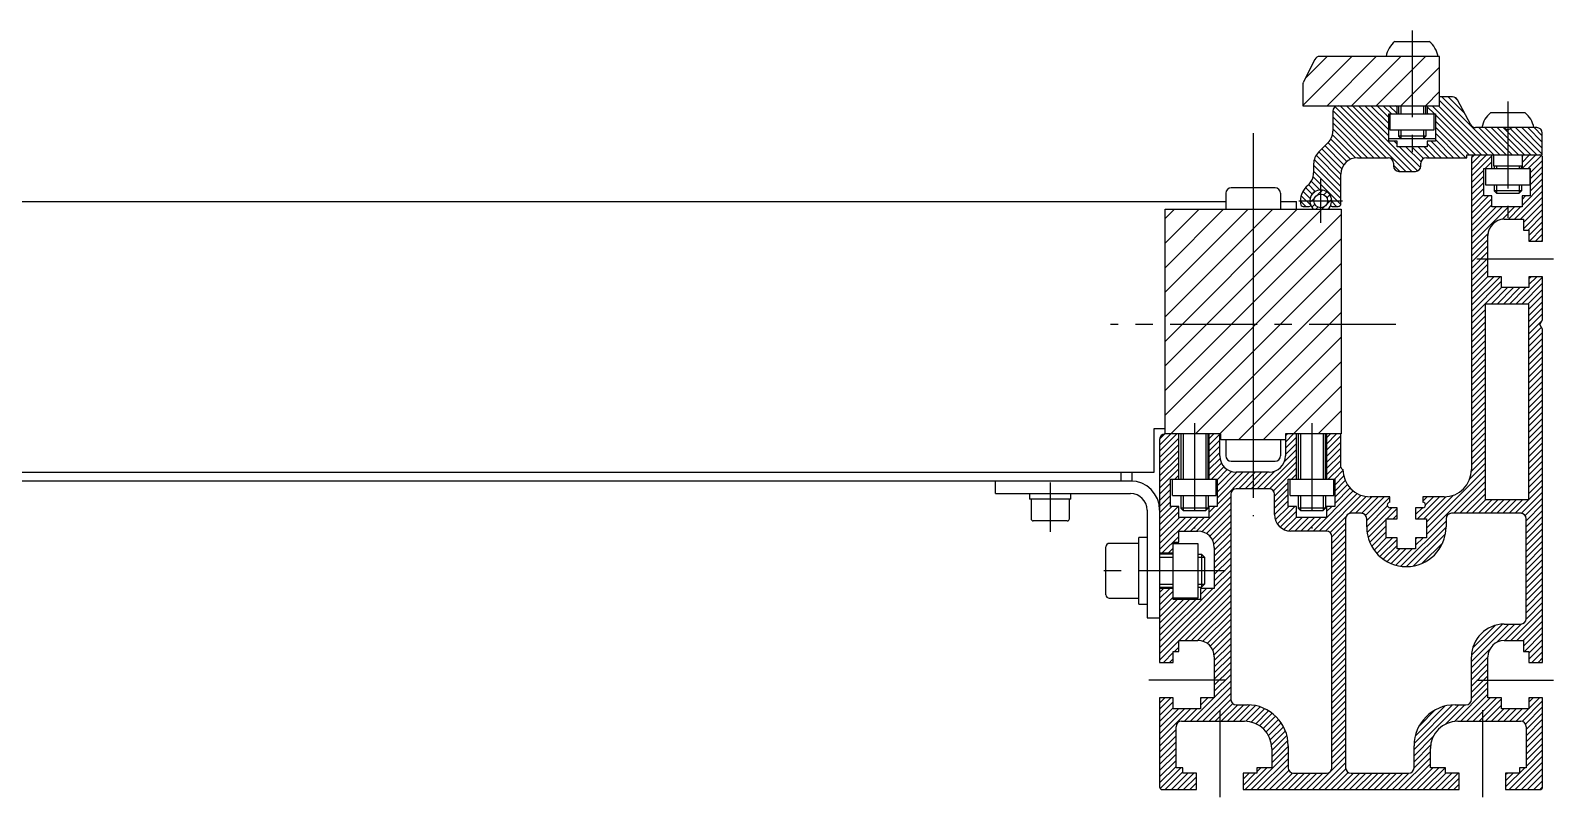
# Model space of a CAD drawing. Extents: x -10 to 4708, y -8 to 1101.
# Drawn here: x 4429.5 to 4707.8, y 66 to 206.8 of the extents above; entities that cross this region are included whole.
import ezdxf

# ---------------------------------------------------------------- set-up
doc = ezdxf.new("R2010")
doc.units = 0
doc.header["$LTSCALE"] = 0.5
doc.linetypes.add('CENTER', pattern=[50.8, 31.75, -6.35, 6.35, -6.35])
for name, color, linetype in [('MSM_CENTER', 1, 'CENTER'), ('MSM_CONTINUOUS', 7, 'CONTINUOUS'), ('MSM_NARROW', 5, 'CONTINUOUS')]:
    doc.layers.add(name, color=color, linetype=linetype)

msp = doc.modelspace()

# ---------------------------------------------------------------- linework, layer by layer
at = {"layer": 'MSM_CENTER'}
for p, q in [((4682, 206.75), (4682, 183.5)), ((4699.5, 193.75), (4699.5, 172.5)), ((4652.95, 188), (4652.95, 118)), ((4665.3, 171.6), (4665.3, 179.6)), ((4661.3, 175.6), (4669.3, 175.6)), ((4693.85, 165), (4707.85, 165)), ((4679.05, 153), (4626.85, 153)), ((4642.2, 135), (4642.2, 115.75)), ((4663.7, 135), (4663.7, 115.75)), ((4615.85, 124.1), (4615.85, 115.1)), ((4647.85, 108), (4624.05, 108)), ((4647.85, 88), (4633.85, 88)), ((4693.85, 88), (4707.85, 88)), ((4646.85, 82.5), (4646.85, 66)), ((4694.85, 82.5), (4694.85, 66))]:
    msp.add_line(p, q, dxfattribs=at)
at = {"layer": 'MSM_CONTINUOUS'}
for p, q in [((4678.87, 204.75), (4685.12, 204.75)), ((4664.22, 201.45), (4662.11, 197.21)), ((4687, 202), (4665.12, 202)), ((4687, 193), (4687, 202)), ((4662, 196.76), (4662, 193)), ((4662, 193), (4687, 193)), ((4679.25, 191.5), (4679.25, 193)), ((4679.5, 193), (4679.5, 191.5)), ((4684.5, 191.5), (4684.5, 193)), ((4684.75, 193), (4684.75, 191.5)), ((4689.4, 194.6), (4687, 194.6)), ((4692.72, 189.53), (4690.28, 194.07)), ((4667.5, 192), (4667.5, 188.34)), ((4677.75, 191.5), (4686.25, 191.5)), ((4677.75, 186.5), (4677.75, 191.5)), ((4678, 188.5), (4678, 191.5)), ((4686, 191.5), (4686, 188.5)), ((4686.25, 191.5), (4686.25, 186.5)), ((4696.37, 191.75), (4702.62, 191.75)), ((4677.75, 187), (4686.25, 187)), ((4686, 188.5), (4678, 188.5)), ((4679.5, 188.5), (4679.5, 187.43)), ((4684.5, 187.43), (4679.5, 187.43)), ((4679.5, 187.43), (4679.93, 187)), ((4684.07, 187), (4684.5, 187.43)), ((4684.5, 188.5), (4684.5, 187.43)), ((4704.8, 189), (4693.6, 189)), ((4699.5, 188.5), (4698.63, 189)), ((4700.37, 189), (4699.5, 188.5)), ((4705.8, 184), (4705.8, 188)), ((4666.62, 186.22), (4664.88, 184.48)), ((4679.25, 186.5), (4677.75, 186.5)), ((4679.25, 185.5), (4679.25, 186.5)), ((4684.75, 185.5), (4679.25, 185.5)), ((4684.75, 186.5), (4684.75, 185.5)), ((4686.25, 186.5), (4684.75, 186.5)), ((4692, 184), (4705.8, 184)), ((4692, 183.5), (4692, 184)), ((4696.6, 181.5), (4696.6, 184)), ((4696.9, 184), (4696.9, 182)), ((4702.1, 184), (4702.1, 181.5)), ((4664, 182.36), (4664, 180.74)), ((4672, 183.5), (4677.6, 183.5)), ((4678.6, 182.5), (4678.6, 182)), ((4679.6, 181), (4682.6, 181)), ((4683.6, 182), (4683.6, 182.5)), ((4684.6, 183.5), (4692, 183.5)), ((4692.85, 183.5), (4692.85, 126.51)), ((4695.1, 181.5), (4703.6, 181.5)), ((4695.1, 176.5), (4695.1, 181.5)), ((4695.5, 178.5), (4695.5, 181.5)), ((4696.9, 182), (4702.1, 182)), ((4697, 182), (4697, 181.5)), ((4702, 181.5), (4702, 182)), ((4703.5, 181.5), (4703.5, 178.5)), ((4703.6, 181.5), (4703.6, 176.5)), ((4705.85, 168.25), (4705.85, 183.5)), ((4669, 175.1), (4669, 180.5)), ((4703.5, 178.5), (4695.5, 178.5)), ((4697, 178.5), (4697, 177.43)), ((4702, 178.5), (4702, 177.43)), ((4173.75, 175.5), (4647.95, 175.5)), ((4647.95, 177), (4647.95, 174.08)), ((4656.95, 178), (4648.95, 178)), ((4657.95, 177), (4657.95, 174.08)), ((4657.95, 175.5), (4660.85, 175.5)), ((4660.85, 174.08), (4660.85, 175.5)), ((4661.6, 175.6), (4661.6, 175.1)), ((4696.6, 176.5), (4695.1, 176.5)), ((4696.6, 174.5), (4696.6, 176.5)), ((4702, 177.43), (4697, 177.43)), ((4697, 177.43), (4697.43, 177)), ((4697.43, 177), (4701.57, 177)), ((4701.57, 177), (4702, 177.43)), ((4702.1, 176.5), (4702.1, 174.5)), ((4703.6, 176.5), (4702.1, 176.5)), ((4636.85, 174.08), (4669.05, 174.08)), ((4636.85, 133), (4636.85, 174.08)), ((4652.95, 174.08), (4652.95, 131.92)), ((4662.1, 174.6), (4663.21, 174.6)), ((4667.39, 174.6), (4668.5, 174.6)), ((4669.05, 174.08), (4669.05, 133)), ((4702.1, 174.5), (4696.6, 174.5)), ((4698.85, 172.25), (4702.35, 172.25)), ((4702.35, 172.25), (4702.35, 170.25)), ((4702.35, 170.25), (4703.35, 170.25)), ((4703.35, 170.25), (4703.35, 168.25)), ((4695.85, 161.75), (4695.85, 169.25)), ((4703.35, 168.25), (4705.85, 168.25)), ((4698.35, 161.75), (4695.85, 161.75)), ((4698.35, 159.75), (4698.35, 161.75)), ((4705.85, 161.75), (4703.35, 161.75)), ((4703.35, 161.75), (4703.35, 159.75)), ((4705.85, 153.87), (4705.85, 161.75)), ((4703.35, 159.75), (4698.35, 159.75)), ((4703.35, 156.75), (4695.35, 156.75)), ((4695.35, 156.75), (4695.35, 121)), ((4703.35, 121), (4703.35, 156.75)), ((4705.35, 153), (4705.85, 153.87)), ((4705.85, 152.13), (4705.35, 153)), ((4705.85, 91.25), (4705.85, 152.13)), ((4634.85, 126), (4634.85, 134)), ((4634.85, 134), (4636.85, 134)), ((4635.85, 132), (4635.85, 91.25)), ((4647.05, 133), (4636.85, 133)), ((4639.35, 124.75), (4639.35, 133)), ((4639.7, 133), (4639.7, 124.75)), ((4644.7, 124.75), (4644.7, 133)), ((4644.85, 133), (4644.85, 124.75)), ((4646.85, 129), (4646.85, 133)), ((4647.05, 131.92), (4647.05, 133)), ((4658.85, 131.92), (4647.05, 131.92)), ((4647.95, 131.92), (4647.95, 129)), ((4657.95, 131.92), (4657.95, 129)), ((4658.85, 133), (4658.85, 129)), ((4669.05, 133), (4658.85, 133)), ((4660.85, 124.75), (4660.85, 133)), ((4661.2, 133), (4661.2, 124.75)), ((4666.2, 124.75), (4666.2, 133)), ((4666.35, 133), (4666.35, 124.75)), ((4668.95, 126.91), (4668.95, 133)), ((4186.85, 126), (4634.85, 126)), ((4628.85, 124.4), (4628.85, 126)), ((4630.85, 124.4), (4630.85, 126)), ((4648.95, 128), (4656.95, 128)), ((4655.85, 126), (4649.85, 126)), ((4630.85, 124.4), (4190.85, 124.4)), ((4605.85, 122.1), (4605.85, 124.4)), ((4637.85, 124.75), (4646.35, 124.75)), ((4637.85, 119.75), (4637.85, 124.75)), ((4638.2, 121.75), (4638.2, 124.75)), ((4646.2, 121.75), (4646.2, 124.75)), ((4646.35, 124.75), (4646.35, 119.75)), ((4655.85, 123), (4649.85, 123)), ((4659.35, 124.75), (4667.85, 124.75)), ((4659.35, 119.75), (4659.35, 124.75)), ((4659.7, 121.75), (4659.7, 124.75)), ((4667.7, 121.75), (4667.7, 124.75)), ((4667.85, 124.75), (4667.85, 119.75)), ((4605.85, 122.1), (4630.55, 122.1)), ((4612.05, 122.1), (4612.05, 121.1)), ((4619.65, 121.1), (4612.05, 121.1)), ((4612.35, 121.1), (4612.35, 117.5)), ((4619.35, 117.5), (4619.35, 121.1)), ((4619.65, 121.1), (4619.65, 122.1)), ((4639.35, 119.75), (4637.85, 119.75)), ((4638.2, 121.75), (4646.2, 121.75)), ((4639.35, 117.75), (4639.35, 119.75)), ((4639.7, 121.75), (4639.7, 119.43)), ((4644.7, 121.75), (4644.7, 119.43)), ((4644.85, 119.75), (4644.85, 117.75)), ((4646.35, 119.75), (4644.85, 119.75)), ((4648.85, 122), (4648.85, 84.5)), ((4656.85, 118.25), (4656.85, 122)), ((4660.85, 119.75), (4659.35, 119.75)), ((4659.7, 121.75), (4667.7, 121.75)), ((4660.85, 117.75), (4660.85, 119.75)), ((4661.2, 121.75), (4661.2, 119.43)), ((4666.2, 121.75), (4666.2, 119.43)), ((4666.35, 119.75), (4666.35, 117.75)), ((4667.85, 119.75), (4666.35, 119.75)), ((4677.95, 121.51), (4674.35, 121.51)), ((4677.95, 120.51), (4677.95, 121.51)), ((4683.95, 121.51), (4683.95, 120.51)), ((4687.85, 121.51), (4683.95, 121.51)), ((4695.35, 121), (4703.35, 121)), ((4618.95, 117.1), (4612.75, 117.1)), ((4633.55, 119.1), (4633.55, 99.4)), ((4644.85, 117.75), (4639.35, 117.75)), ((4644.7, 119.43), (4639.7, 119.43)), ((4639.7, 119.43), (4640.13, 119)), ((4640.13, 119), (4644.27, 119)), ((4644.27, 119), (4644.7, 119.43)), ((4666.35, 117.75), (4660.85, 117.75)), ((4666.2, 119.43), (4661.2, 119.43)), ((4661.2, 119.43), (4661.63, 119)), ((4661.63, 119), (4665.77, 119)), ((4665.77, 119), (4666.2, 119.43)), ((4669.85, 117.5), (4669.85, 72)), ((4672.7, 118.5), (4670.85, 118.5)), ((4673.7, 116), (4673.7, 117.5)), ((4677.25, 117.51), (4679.25, 117.51)), ((4677.25, 114.01), (4677.25, 117.51)), ((4679.25, 119.51), (4677.95, 119.51)), ((4679.25, 117.51), (4679.25, 119.51)), ((4682.65, 119.51), (4682.65, 117.51)), ((4683.95, 119.51), (4682.65, 119.51)), ((4682.65, 117.51), (4684.65, 117.51)), ((4684.65, 117.51), (4684.65, 114.01)), ((4688.2, 117.5), (4688.2, 116)), ((4701.85, 118.5), (4689.2, 118.5)), ((4702.85, 99.25), (4702.85, 117.5)), ((4639.35, 115.25), (4642.85, 115.25)), ((4639.35, 113.25), (4639.35, 115.25)), ((4666.35, 115.25), (4659.85, 115.25)), ((4667.35, 72), (4667.35, 114.25)), ((4626.05, 103.6), (4626.05, 112.4)), ((4632.05, 113), (4626.65, 113)), ((4632.05, 101.9), (4632.05, 114.1)), ((4633.55, 114.1), (4632.05, 114.1)), ((4638.35, 102.75), (4638.35, 113.25)), ((4638.35, 113.25), (4639.35, 113.25)), ((4638.35, 113), (4642.85, 113)), ((4642.85, 113), (4642.85, 103)), ((4645.85, 112.25), (4645.85, 104.75)), ((4679.25, 114.01), (4677.25, 114.01)), ((4679.25, 112.01), (4679.25, 114.01)), ((4682.65, 112.01), (4679.25, 112.01)), ((4682.65, 114.01), (4682.65, 112.01)), ((4684.65, 114.01), (4682.65, 114.01)), ((4635.85, 111.25), (4638.35, 111.25)), ((4638.35, 111), (4635.85, 111)), ((4642.85, 111), (4643.51, 111)), ((4644.05, 110.46), (4643.51, 111)), ((4643.51, 111), (4643.51, 105)), ((4644.05, 110.46), (4644.05, 105.54)), ((4635.85, 105), (4638.35, 105)), ((4638.35, 104.75), (4635.85, 104.75)), ((4642.85, 105), (4643.51, 105)), ((4643.35, 104.75), (4643.35, 102.75)), ((4645.85, 104.75), (4643.35, 104.75)), ((4643.51, 105), (4644.05, 105.54)), ((4626.65, 103), (4632.05, 103)), ((4632.05, 101.9), (4633.55, 101.9)), ((4642.85, 103), (4638.35, 103)), ((4643.35, 102.75), (4638.35, 102.75)), ((4633.55, 99.4), (4635.85, 99.4)), ((4698.85, 98.25), (4701.85, 98.25)), ((4639.35, 95.25), (4642.85, 95.25)), ((4639.35, 93.25), (4639.35, 95.25)), ((4698.85, 95.25), (4702.35, 95.25)), ((4702.35, 95.25), (4702.35, 93.25)), ((4638.35, 91.25), (4638.35, 93.25)), ((4638.35, 93.25), (4639.35, 93.25)), ((4645.85, 92.25), (4645.85, 84.75)), ((4692.85, 84.5), (4692.85, 92.25)), ((4695.85, 84.75), (4695.85, 92.25)), ((4702.35, 93.25), (4703.35, 93.25)), ((4703.35, 93.25), (4703.35, 91.25)), ((4635.85, 91.25), (4638.35, 91.25)), ((4703.35, 91.25), (4705.85, 91.25)), ((4635.85, 84.75), (4635.85, 68.5)), ((4638.35, 84.75), (4635.85, 84.75)), ((4638.35, 82.75), (4638.35, 84.75)), ((4643.35, 84.75), (4643.35, 82.75)), ((4645.85, 84.75), (4643.35, 84.75)), ((4698.35, 84.75), (4695.85, 84.75)), ((4698.35, 82.75), (4698.35, 84.75)), ((4703.35, 84.75), (4703.35, 82.75)), ((4705.85, 84.75), (4703.35, 84.75)), ((4705.85, 68.5), (4705.85, 84.75)), ((4643.35, 82.75), (4638.35, 82.75)), ((4649.85, 83.5), (4651.85, 83.5)), ((4689.85, 83.5), (4691.85, 83.5)), ((4703.35, 82.75), (4698.35, 82.75)), ((4638.85, 72), (4638.85, 79.5)), ((4639.85, 80.5), (4651.35, 80.5)), ((4690.35, 80.5), (4701.85, 80.5)), ((4702.85, 79.5), (4702.85, 72)), ((4656.35, 75.5), (4656.35, 72)), ((4659.35, 76), (4659.35, 72)), ((4682.35, 72), (4682.35, 76)), ((4685.35, 72), (4685.35, 75.5)), ((4640.1, 72), (4638.85, 72)), ((4640.1, 71), (4640.1, 72)), ((4642.6, 71), (4640.1, 71)), ((4642.6, 68), (4642.6, 71)), ((4651.1, 71), (4651.1, 68)), ((4653.6, 71), (4651.1, 71)), ((4653.6, 72), (4653.6, 71)), ((4656.35, 72), (4653.6, 72)), ((4660.35, 71), (4666.35, 71)), ((4670.85, 71), (4681.35, 71)), ((4688.1, 72), (4685.35, 72)), ((4688.1, 71), (4688.1, 72)), ((4690.6, 71), (4688.1, 71)), ((4690.6, 68), (4690.6, 71)), ((4699.1, 71), (4699.1, 68)), ((4701.6, 71), (4699.1, 71)), ((4701.6, 72), (4701.6, 71)), ((4702.85, 72), (4701.6, 72)), ((4636.35, 68), (4642.6, 68)), ((4651.1, 68), (4690.6, 68)), ((4699.1, 68), (4705.35, 68))]:
    msp.add_line(p, q, dxfattribs=at)
msp.add_circle((4665.3, 175.6), 1.25, dxfattribs=at)
for centre, radius, start, end in [((4681.91, 201.1), 4.75, 129.7731, 169.0684), ((4682.09, 201.1), 4.75, 10.9316, 50.2269), ((4665.12, 201), 1, 90, 153.4349), ((4663, 196.76), 1, 153.4349, 180), ((4668.5, 192), 1, 90, 180), ((4689.4, 193.6), 1, 28.1786, 90), ((4693.6, 190), 1, 208.1786, 270), ((4699.41, 188.1), 4.75, 129.7731, 169.0684), ((4699.59, 188.1), 4.75, 10.9316, 50.2269), ((4664.5, 188.34), 3, 315, 0), ((4704.8, 188), 1, 360, 90), ((4667, 182.36), 3, 135, 180), ((4693.35, 183.5), 0.5, 90, 180), ((4705.35, 183.5), 0.5, 360, 90), ((4672, 180.5), 3, 90, 180), ((4677.6, 182.5), 1, 360, 90), ((4679.6, 182), 1, 180, 270), ((4682.6, 182), 1, 270, 0), ((4684.6, 182.5), 1, 90, 180), ((4665.3, 175.6), 3.7, 129.9255, 180), ((4661, 180.74), 3, 309.9255, 360), ((4648.95, 177), 1, 90, 180), ((4656.95, 177), 1, 0, 90), ((4665.3, 175.6), 2, 310.5358, 229.4642), ((4662.1, 175.1), 0.5, 180, 270), ((4663.21, 174.9), 0.3, 270, 333.3458), ((4667.39, 174.9), 0.3, 206.6542, 270), ((4668.5, 175.1), 0.5, 270, 360), ((4698.85, 169.25), 3, 90, 180), ((4636.85, 132), 1, 90, 180), ((4649.85, 129), 3, 180, 270), ((4648.95, 129), 1, 180, 270), ((4655.85, 129), 3, 270, 0), ((4656.95, 129), 1, 270, 360), ((4669.83, 127.38), 1, 208.5701, 241.4299), ((4674.35, 126.51), 5, 180, 270), ((4687.85, 126.51), 5, 270, 360), ((4630.55, 119.1), 5.3, 0, 90), ((4649.85, 122), 1, 90, 180), ((4655.85, 122), 1, 360, 90), ((4630.55, 119.1), 3, 360, 90), ((4677.95, 120.01), 0.5, 90, 270), ((4683.95, 120.01), 0.5, 270, 90), ((4612.75, 117.5), 0.4, 180, 270), ((4618.95, 117.5), 0.4, 270, 0), ((4659.85, 118.25), 3, 180, 270), ((4670.85, 117.5), 1, 90, 180), ((4672.7, 117.5), 1, 360, 90), ((4689.2, 117.5), 1, 90, 180), ((4701.85, 117.5), 1, 360, 90), ((4642.85, 112.25), 3, 360, 90), ((4666.35, 114.25), 1, 360, 90), ((4680.95, 116), 7.25, 180, 0), ((4626.65, 112.4), 0.6, 90, 180), ((4626.65, 103.6), 0.6, 180, 270), ((4698.85, 92.25), 6, 90, 180), ((4701.85, 99.25), 1, 270, 0), ((4642.85, 92.25), 3, 360, 90), ((4698.85, 92.25), 3, 90, 180), ((4649.85, 84.5), 1, 180, 270), ((4691.85, 84.5), 1, 270, 0), ((4651.85, 76), 7.5, 0, 90), ((4689.85, 76), 7.5, 90, 180), ((4639.85, 79.5), 1, 90, 180), ((4651.35, 75.5), 5, 0, 90), ((4690.35, 75.5), 5, 90, 180), ((4701.85, 79.5), 1, 360, 90), ((4660.35, 72), 1, 180, 270), ((4666.35, 72), 1, 270, 0), ((4670.85, 72), 1, 180, 270), ((4681.35, 72), 1, 270, 0), ((4636.35, 68.5), 0.5, 180, 270), ((4705.35, 68.5), 0.5, 270, 0)]:
    msp.add_arc(centre, radius, start, end, dxfattribs=at)
at = {"layer": 'MSM_NARROW'}
for p, q in [((4662, 193.03), (4670.97, 202)), ((4662.52, 198.04), (4666.48, 202)), ((4666.46, 193), (4675.46, 202)), ((4670.95, 193), (4679.95, 202)), ((4675.44, 193), (4684.44, 202)), ((4679.93, 193), (4687, 200.07)), ((4684.42, 193), (4687, 195.58)), ((4676.11, 183.5), (4667.51, 192.1)), ((4677.23, 183.5), (4667.92, 192.81)), ((4680.85, 181), (4668.85, 193)), ((4681.98, 181), (4669.98, 193)), ((4683.01, 181.09), (4671.1, 193)), ((4677.75, 187.47), (4672.22, 193)), ((4677.75, 188.59), (4673.34, 193)), ((4677.75, 189.72), (4674.47, 193)), ((4677.75, 190.84), (4675.59, 193)), ((4678.21, 191.5), (4676.71, 193)), ((4679.25, 191.58), (4677.83, 193)), ((4679.25, 192.71), (4678.96, 193)), ((4679.93, 193), (4679.93, 191.5)), ((4684.07, 193), (4684.07, 191.5)), ((4686.07, 191.5), (4684.75, 192.82)), ((4694.69, 184), (4685.69, 193)), ((4695.81, 184), (4686.81, 193)), ((4696.94, 184), (4687, 193.94)), ((4698.06, 184), (4687.46, 194.6)), ((4691.64, 191.55), (4688.58, 194.6)), ((4690.34, 193.96), (4689.78, 194.52)), ((4674.99, 183.5), (4667.5, 190.99)), ((4673.86, 183.5), (4667.5, 189.86)), ((4684.95, 191.5), (4684.75, 191.7)), ((4693.57, 184), (4686.25, 191.32)), ((4692.45, 184), (4686.25, 190.2)), ((4670.76, 183.23), (4667.12, 186.88)), ((4671.64, 183.48), (4667.43, 187.69)), ((4672.74, 183.5), (4667.5, 188.74)), ((4679.93, 188.5), (4679.93, 187)), ((4684.07, 188.5), (4684.07, 187)), ((4691.82, 183.5), (4686.25, 189.07)), ((4690.7, 183.5), (4686.25, 187.95)), ((4689.58, 183.5), (4686.25, 186.83)), ((4699.18, 184), (4694.18, 189)), ((4700.3, 184), (4695.3, 189)), ((4701.43, 184), (4696.43, 189)), ((4702.55, 184), (4697.55, 189)), ((4703.67, 184), (4698.72, 188.95)), ((4704.79, 184), (4700, 188.79)), ((4705.8, 184.12), (4700.92, 189)), ((4705.8, 185.24), (4702.04, 189)), ((4705.8, 186.36), (4703.16, 189)), ((4705.8, 187.49), (4704.29, 189)), ((4669, 179.38), (4664.45, 183.93)), ((4669, 180.51), (4664.95, 184.55)), ((4669.16, 181.47), (4665.51, 185.11)), ((4669.54, 182.21), (4666.08, 185.68)), ((4670.07, 182.8), (4666.64, 186.24)), ((4679.25, 185.97), (4678.72, 186.5)), ((4683.54, 181.68), (4679.72, 185.5)), ((4683.63, 182.72), (4680.84, 185.5)), ((4684.1, 183.37), (4681.97, 185.5)), ((4685.09, 183.5), (4683.09, 185.5)), ((4686.21, 183.5), (4684.21, 185.5)), ((4687.33, 183.5), (4684.75, 186.08)), ((4688.46, 183.5), (4685.46, 186.5)), ((4692.85, 183.47), (4693.38, 184)), ((4692.85, 182.35), (4694.5, 184)), ((4692.85, 181.23), (4695.62, 184)), ((4692.85, 180.1), (4696.6, 183.85)), ((4702.1, 181.5), (4704.6, 184)), ((4702.1, 182.62), (4703.48, 184)), ((4702.1, 183.74), (4702.36, 184)), ((4703.23, 181.5), (4705.64, 183.91)), ((4669, 177.14), (4664, 182.14)), ((4669, 176.02), (4664, 181.02)), ((4669, 178.26), (4664.11, 183.15)), ((4679.73, 181), (4678.6, 182.13)), ((4691.95, 183.5), (4692, 183.55)), ((4692.85, 178.98), (4695.1, 181.23)), ((4695.37, 181.5), (4696.6, 182.73)), ((4696.49, 181.5), (4696.6, 181.61)), ((4697.43, 182), (4697.43, 181.5)), ((4701.57, 182), (4701.57, 181.5)), ((4703.6, 180.75), (4705.85, 183)), ((4703.6, 179.63), (4705.85, 181.88)), ((4664.31, 177.34), (4663.08, 178.57)), ((4665.18, 177.59), (4663.57, 179.2)), ((4668.97, 174.93), (4663.9, 179.99)), ((4692.85, 177.86), (4695.1, 180.11)), ((4692.85, 176.74), (4695.1, 178.99)), ((4697.43, 178.5), (4697.43, 177)), ((4701.57, 178.5), (4701.57, 177)), ((4702.1, 174.76), (4705.85, 178.51)), ((4703.6, 178.51), (4705.85, 180.76)), ((4703.6, 177.38), (4705.85, 179.63)), ((4662.56, 174.6), (4661.6, 175.56)), ((4663.46, 174.82), (4661.73, 176.55)), ((4663.35, 176.05), (4662.05, 177.36)), ((4663.71, 176.81), (4662.5, 178.02)), ((4663.33, 175.28), (4664.16, 176.11)), ((4663.63, 176.7), (4664.19, 177.27)), ((4664.79, 176.74), (4665.62, 177.57)), ((4665.88, 176.71), (4666.43, 177.25)), ((4666.36, 174.95), (4667.28, 175.86)), ((4666.43, 176.13), (4666.98, 176.68)), ((4668.17, 174.6), (4667.3, 175.48)), ((4692.85, 175.61), (4695.1, 177.86)), ((4692.85, 174.49), (4695.1, 176.74)), ((4692.85, 173.37), (4695.98, 176.5)), ((4692.85, 172.25), (4696.6, 176)), ((4700.71, 172.25), (4705.85, 177.39)), ((4701.83, 172.25), (4705.85, 176.27)), ((4702.1, 175.88), (4702.72, 176.5)), ((4636.85, 145.43), (4665.95, 174.54)), ((4636.85, 172.37), (4638.56, 174.08)), ((4636.85, 167.88), (4643.05, 174.08)), ((4636.85, 163.39), (4647.54, 174.08)), ((4636.85, 158.9), (4652.03, 174.08)), ((4636.85, 154.41), (4656.52, 174.08)), ((4636.85, 149.92), (4661.01, 174.08)), ((4636.85, 140.94), (4669.05, 173.14)), ((4663.65, 174.47), (4664.19, 175.02)), ((4664.38, 174.08), (4664.77, 174.47)), ((4692.85, 171.12), (4696.6, 174.87)), ((4692.85, 170), (4697.35, 174.5)), ((4692.85, 168.88), (4698.47, 174.5)), ((4692.85, 167.76), (4699.59, 174.5)), ((4698.44, 172.22), (4700.72, 174.5)), ((4699.59, 172.25), (4701.84, 174.5)), ((4702.35, 171.64), (4705.85, 175.14)), ((4702.35, 170.52), (4705.85, 174.02)), ((4703.2, 170.25), (4705.85, 172.9)), ((4703.35, 169.28), (4705.85, 171.78)), ((4703.45, 168.25), (4705.85, 170.65)), ((4636.85, 136.45), (4669.05, 168.65)), ((4692.85, 166.63), (4695.88, 169.66)), ((4692.85, 165.51), (4695.85, 168.51)), ((4692.85, 164.39), (4695.85, 167.39)), ((4704.57, 168.25), (4705.85, 169.53)), ((4705.69, 168.25), (4705.85, 168.41)), ((4692.85, 163.27), (4695.85, 166.27)), ((4692.85, 162.14), (4695.85, 165.14)), ((4637.89, 133), (4669.05, 164.16)), ((4692.85, 161.02), (4695.85, 164.02)), ((4692.85, 159.9), (4695.85, 162.9)), ((4692.85, 158.78), (4695.85, 161.78)), ((4692.85, 157.65), (4696.95, 161.75)), ((4692.85, 156.53), (4698.07, 161.75)), ((4700.93, 156.75), (4705.85, 161.67)), ((4703.35, 161.42), (4703.68, 161.75)), ((4703.35, 160.29), (4704.81, 161.75)), ((4642.38, 133), (4669.05, 159.67)), ((4692.85, 155.41), (4698.35, 160.91)), ((4692.85, 154.29), (4698.35, 159.79)), ((4696.44, 156.75), (4699.44, 159.75)), ((4697.56, 156.75), (4700.56, 159.75)), ((4698.68, 156.75), (4701.68, 159.75)), ((4699.81, 156.75), (4702.81, 159.75)), ((4702.05, 156.75), (4705.85, 160.55)), ((4703.17, 156.75), (4705.85, 159.43)), ((4703.35, 155.8), (4705.85, 158.3)), ((4703.35, 154.68), (4705.85, 157.18)), ((4703.35, 153.56), (4705.85, 156.06)), ((4646.87, 133), (4669.05, 155.18)), ((4692.85, 153.16), (4695.35, 155.66)), ((4692.85, 152.04), (4695.35, 154.54)), ((4692.85, 150.92), (4695.35, 153.42)), ((4703.35, 152.44), (4705.85, 154.94)), ((4703.35, 151.31), (4705.78, 153.74)), ((4650.28, 131.92), (4669.05, 150.69)), ((4692.85, 149.79), (4695.35, 152.29)), ((4692.85, 148.67), (4695.35, 151.17)), ((4703.35, 150.19), (4705.65, 152.49)), ((4703.35, 149.07), (4705.85, 151.57)), ((4703.35, 147.95), (4705.85, 150.45)), ((4692.85, 147.55), (4695.35, 150.05)), ((4692.85, 146.43), (4695.35, 148.93)), ((4692.85, 145.3), (4695.35, 147.8)), ((4703.35, 146.82), (4705.85, 149.32)), ((4703.35, 145.7), (4705.85, 148.2)), ((4654.77, 131.92), (4669.05, 146.2)), ((4692.85, 144.18), (4695.35, 146.68)), ((4692.85, 143.06), (4695.35, 145.56)), ((4703.35, 144.58), (4705.85, 147.08)), ((4703.35, 143.46), (4705.85, 145.96)), ((4703.35, 142.33), (4705.85, 144.83)), ((4692.85, 141.94), (4695.35, 144.44)), ((4692.85, 140.81), (4695.35, 143.31)), ((4692.85, 139.69), (4695.35, 142.19)), ((4703.35, 141.21), (4705.85, 143.71)), ((4703.35, 140.09), (4705.85, 142.59)), ((4660.34, 133), (4669.05, 141.71)), ((4692.85, 138.57), (4695.35, 141.07)), ((4692.85, 137.45), (4695.35, 139.95)), ((4703.35, 138.97), (4705.85, 141.47)), ((4703.35, 137.84), (4705.85, 140.34)), ((4703.35, 136.72), (4705.85, 139.22)), ((4664.83, 133), (4669.05, 137.22)), ((4692.85, 136.32), (4695.35, 138.82)), ((4692.85, 135.2), (4695.35, 137.7)), ((4692.85, 134.08), (4695.35, 136.58)), ((4703.35, 135.6), (4705.85, 138.1)), ((4703.35, 134.48), (4705.85, 136.98)), ((4692.85, 132.96), (4695.35, 135.46)), ((4692.85, 131.83), (4695.35, 134.33)), ((4703.35, 133.35), (4705.85, 135.85)), ((4703.35, 132.23), (4705.85, 134.73)), ((4635.85, 130.96), (4637.89, 133)), ((4635.85, 129.84), (4639.01, 133)), ((4635.85, 128.72), (4639.35, 132.22)), ((4635.85, 127.59), (4639.35, 131.09)), ((4635.86, 132.1), (4636.75, 132.99)), ((4640.13, 133), (4640.13, 124.75)), ((4644.27, 133), (4644.27, 124.75)), ((4644.85, 132.1), (4645.75, 133)), ((4644.85, 130.98), (4646.85, 132.98)), ((4644.85, 129.86), (4646.85, 131.86)), ((4658.85, 132.63), (4659.22, 133)), ((4658.85, 131.51), (4660.34, 133)), ((4658.85, 130.39), (4660.85, 132.39)), ((4658.85, 129.27), (4660.85, 131.27)), ((4661.63, 133), (4661.63, 124.75)), ((4665.77, 133), (4665.77, 124.75)), ((4666.35, 131.15), (4668.2, 133)), ((4666.35, 132.28), (4667.07, 133)), ((4666.35, 130.03), (4668.95, 132.63)), ((4666.35, 128.91), (4668.95, 131.51)), ((4692.85, 130.71), (4695.35, 133.21)), ((4692.85, 129.59), (4695.35, 132.09)), ((4692.85, 128.47), (4695.35, 130.97)), ((4703.35, 131.11), (4705.85, 133.61)), ((4703.35, 129.99), (4705.85, 132.49)), ((4703.35, 128.86), (4705.85, 131.36)), ((4635.85, 126.47), (4639.35, 129.97)), ((4635.85, 125.35), (4639.35, 128.85)), ((4644.85, 128.74), (4646.85, 130.74)), ((4644.85, 127.61), (4646.85, 129.61)), ((4644.85, 126.49), (4646.89, 128.53)), ((4654.83, 123), (4660.85, 129.02)), ((4658.65, 127.94), (4660.85, 130.14)), ((4666.35, 127.79), (4668.95, 130.39)), ((4666.35, 126.66), (4668.95, 129.26)), ((4666.35, 125.54), (4668.95, 128.14)), ((4692.83, 126.2), (4695.35, 128.72)), ((4692.85, 127.34), (4695.35, 129.84)), ((4703.35, 127.74), (4705.85, 130.24)), ((4703.35, 126.62), (4705.85, 129.12)), ((4635.85, 124.23), (4639.35, 127.73)), ((4635.85, 123.1), (4639.35, 126.6)), ((4638.62, 124.75), (4639.35, 125.48)), ((4644.85, 125.37), (4647.16, 127.68)), ((4645.35, 124.75), (4647.61, 127.01)), ((4646.35, 124.62), (4648.21, 126.49)), ((4646.35, 123.5), (4648.98, 126.13)), ((4646.35, 121.26), (4651.09, 126)), ((4646.35, 122.38), (4649.97, 126)), ((4646.35, 120.13), (4652.22, 126)), ((4650.34, 123), (4653.34, 126)), ((4651.46, 123), (4654.46, 126)), ((4652.58, 123), (4655.58, 126)), ((4653.71, 123), (4656.91, 126.2)), ((4655.95, 123), (4660.85, 127.9)), ((4656.66, 122.59), (4660.85, 126.78)), ((4659.95, 124.75), (4660.85, 125.65)), ((4666.68, 124.75), (4668.95, 127.02)), ((4667.81, 124.75), (4669.36, 126.31)), ((4667.85, 123.67), (4669.5, 125.32)), ((4684.65, 115.78), (4695.35, 126.48)), ((4684.65, 114.65), (4695.35, 125.35)), ((4692.54, 124.79), (4695.35, 127.6)), ((4703.35, 125.5), (4705.85, 128)), ((4703.35, 124.37), (4705.85, 126.87)), ((4703.35, 123.25), (4705.85, 125.75)), ((4635.85, 121.98), (4637.85, 123.98)), ((4635.85, 120.86), (4637.85, 122.86)), ((4656.85, 121.65), (4659.35, 124.15)), ((4656.85, 120.53), (4659.35, 123.03)), ((4663.92, 115.25), (4671.25, 122.58)), ((4667.85, 122.55), (4669.78, 124.48)), ((4667.85, 121.43), (4670.18, 123.76)), ((4667.85, 120.3), (4670.67, 123.13)), ((4689.62, 118.5), (4695.35, 124.23)), ((4690.74, 118.5), (4695.35, 123.11)), ((4703.35, 122.13), (4705.85, 124.63)), ((4703.35, 121.01), (4705.85, 123.51)), ((4635.85, 119.74), (4637.85, 121.74)), ((4635.85, 118.61), (4637.85, 120.61)), ((4635.85, 117.49), (4638.11, 119.75)), ((4635.85, 116.37), (4639.23, 119.75)), ((4640.13, 121.75), (4640.13, 119)), ((4642.59, 115.25), (4648.85, 121.51)), ((4643.61, 115.15), (4648.85, 120.39)), ((4644.27, 121.75), (4644.27, 119)), ((4644.85, 118.63), (4645.97, 119.75)), ((4656.85, 119.41), (4659.35, 121.91)), ((4656.85, 118.29), (4659.35, 120.79)), ((4657, 117.31), (4659.44, 119.75)), ((4657.37, 116.56), (4660.56, 119.75)), ((4661.63, 121.75), (4661.63, 119)), ((4665.04, 115.25), (4671.93, 122.14)), ((4665.77, 121.75), (4665.77, 119)), ((4666.16, 115.25), (4672.7, 121.79)), ((4666.35, 119.72), (4666.38, 119.75)), ((4666.35, 118.8), (4667.3, 119.75)), ((4670.44, 118.4), (4673.6, 121.57)), ((4671.66, 118.5), (4674.66, 121.51)), ((4672.77, 118.49), (4675.79, 121.51)), ((4673.5, 118.09), (4676.91, 121.51)), ((4673.7, 117.17), (4677.95, 121.42)), ((4673.7, 116.05), (4677.49, 119.84)), ((4683.01, 117.51), (4687.01, 121.51)), ((4683.95, 120.69), (4684.77, 121.51)), ((4684.13, 117.51), (4688.15, 121.52)), ((4684.44, 120.06), (4685.89, 121.51)), ((4684.65, 116.9), (4689.56, 121.81)), ((4691.86, 118.5), (4695.35, 121.99)), ((4692.99, 118.5), (4695.49, 121)), ((4694.11, 118.5), (4696.61, 121)), ((4695.23, 118.5), (4697.73, 121)), ((4696.35, 118.5), (4698.85, 121)), ((4697.48, 118.5), (4699.98, 121)), ((4698.6, 118.5), (4701.1, 121)), ((4699.72, 118.5), (4702.22, 121)), ((4700.84, 118.5), (4703.34, 121)), ((4701.95, 118.49), (4705.85, 122.38)), ((4702.66, 118.07), (4705.85, 121.26)), ((4702.85, 117.14), (4705.85, 120.14)), ((4635.85, 115.25), (4639.35, 118.75)), ((4635.85, 114.12), (4639.48, 117.75)), ((4635.85, 113), (4640.6, 117.75)), ((4635.85, 111.88), (4641.72, 117.75)), ((4640.34, 115.25), (4642.84, 117.75)), ((4641.47, 115.25), (4643.97, 117.75)), ((4644.4, 114.82), (4648.85, 119.27)), ((4645.02, 114.32), (4648.85, 118.14)), ((4645.5, 113.67), (4648.85, 117.02)), ((4657.9, 115.97), (4660.85, 118.92)), ((4658.58, 115.53), (4660.85, 117.79)), ((4659.45, 115.28), (4661.93, 117.75)), ((4660.55, 115.25), (4663.05, 117.75)), ((4661.67, 115.25), (4664.17, 117.75)), ((4662.8, 115.25), (4665.3, 117.75)), ((4667.02, 114.99), (4669.95, 117.91)), ((4673.78, 115.01), (4678.28, 119.51)), ((4673.97, 114.07), (4677.25, 117.36)), ((4677.4, 117.51), (4679.25, 119.36)), ((4678.52, 117.51), (4679.25, 118.23)), ((4679.95, 108.83), (4688.2, 117.08)), ((4682.65, 119.39), (4682.77, 119.51)), ((4682.65, 118.27), (4683.89, 119.51)), ((4702.85, 116.02), (4705.85, 119.02)), ((4702.85, 114.89), (4705.85, 117.89)), ((4636.34, 111.25), (4639.35, 114.26)), ((4645.79, 112.84), (4648.85, 115.9)), ((4645.85, 111.78), (4648.85, 114.78)), ((4667.35, 114.19), (4669.85, 116.69)), ((4667.35, 113.07), (4669.85, 115.57)), ((4667.35, 111.95), (4669.85, 114.45)), ((4674.25, 113.23), (4677.25, 116.23)), ((4674.62, 112.48), (4677.25, 115.11)), ((4680.99, 108.75), (4688.2, 115.96)), ((4682.23, 108.87), (4688.08, 114.72)), ((4702.85, 113.77), (4705.85, 116.77)), ((4702.85, 112.65), (4705.85, 115.65)), ((4702.85, 111.53), (4705.85, 114.53)), ((4637.47, 111.25), (4638.35, 112.13)), ((4645.85, 110.65), (4648.85, 113.65)), ((4645.85, 109.53), (4648.85, 112.53)), ((4645.85, 108.41), (4648.85, 111.41)), ((4667.35, 110.82), (4669.85, 113.32)), ((4667.35, 109.7), (4669.85, 112.2)), ((4675.05, 111.79), (4677.27, 114.01)), ((4675.55, 111.17), (4678.39, 114.01)), ((4676.11, 110.61), (4679.25, 113.74)), ((4676.74, 110.11), (4679.25, 112.62)), ((4677.42, 109.67), (4679.76, 112.01)), ((4678.18, 109.3), (4680.88, 112.01)), ((4679.02, 109.02), (4682, 112.01)), ((4682.65, 113.78), (4682.88, 114.01)), ((4682.65, 112.65), (4684, 114.01)), ((4683.84, 109.36), (4687.59, 113.11)), ((4702.85, 110.4), (4705.85, 113.4)), ((4702.85, 109.28), (4705.85, 112.28)), ((4635.85, 110.46), (4638.35, 110.46)), ((4642.85, 110.46), (4644.05, 110.46)), ((4645.85, 107.29), (4648.85, 110.29)), ((4645.85, 106.16), (4648.85, 109.16)), ((4667.35, 108.58), (4669.85, 111.08)), ((4667.35, 107.46), (4669.85, 109.96)), ((4667.35, 106.33), (4669.85, 108.83)), ((4702.85, 108.16), (4705.85, 111.16)), ((4702.85, 107.04), (4705.85, 110.04)), ((4702.85, 105.91), (4705.85, 108.91)), ((4635.85, 93.92), (4648.85, 106.92)), ((4635.85, 92.79), (4648.85, 105.79)), ((4645.85, 105.04), (4648.85, 108.04)), ((4667.35, 105.21), (4669.85, 107.71)), ((4667.35, 104.09), (4669.85, 106.59)), ((4702.85, 104.79), (4705.85, 107.79)), ((4702.85, 103.67), (4705.85, 106.67)), ((4635.85, 105.54), (4638.35, 105.54)), ((4635.85, 104.02), (4636.58, 104.75)), ((4635.85, 102.9), (4637.7, 104.75)), ((4635.85, 95.04), (4645.56, 104.75)), ((4635.85, 101.78), (4638.35, 104.28)), ((4635.85, 100.65), (4638.35, 103.15)), ((4639.43, 95.25), (4648.85, 104.67)), ((4640.55, 95.25), (4648.85, 103.55)), ((4642.85, 105.54), (4644.05, 105.54)), ((4643.35, 103.66), (4644.44, 104.75)), ((4667.35, 102.97), (4669.85, 105.47)), ((4667.35, 101.84), (4669.85, 104.34)), ((4667.35, 100.72), (4669.85, 103.22)), ((4702.85, 102.55), (4705.85, 105.55)), ((4702.85, 101.42), (4705.85, 104.42)), ((4702.85, 100.3), (4705.85, 103.3)), ((4635.85, 99.53), (4639.07, 102.75)), ((4635.85, 98.41), (4640.19, 102.75)), ((4635.85, 97.29), (4641.31, 102.75)), ((4635.85, 96.16), (4642.44, 102.75)), ((4641.67, 95.25), (4648.85, 102.43)), ((4642.8, 95.25), (4648.85, 101.3)), ((4667.35, 99.6), (4669.85, 102.1)), ((4667.35, 98.48), (4669.85, 100.98)), ((4700.04, 95.25), (4705.85, 101.06)), ((4702.84, 99.17), (4705.85, 102.18)), ((4643.77, 95.1), (4648.85, 100.18)), ((4644.52, 94.73), (4648.85, 99.06)), ((4645.12, 94.21), (4648.85, 97.94)), ((4667.35, 97.35), (4669.85, 99.85)), ((4667.35, 96.23), (4669.85, 98.73)), ((4667.35, 95.11), (4669.85, 97.61)), ((4692.85, 91.42), (4699.68, 98.25)), ((4692.87, 92.56), (4698.54, 98.23)), ((4693.08, 93.9), (4697.2, 98.02)), ((4697.44, 94.89), (4700.8, 98.25)), ((4698.92, 95.25), (4701.93, 98.26)), ((4701.17, 95.25), (4705.85, 99.93)), ((4702.29, 95.25), (4705.85, 98.81)), ((4702.35, 94.19), (4705.85, 97.69)), ((4635.85, 91.67), (4639.35, 95.17)), ((4645.56, 93.53), (4648.85, 96.81)), ((4645.82, 92.66), (4648.85, 95.69)), ((4667.35, 93.99), (4669.85, 96.49)), ((4667.35, 92.86), (4669.85, 95.36)), ((4702.53, 93.25), (4705.85, 96.57)), ((4703.35, 92.94), (4705.85, 95.44)), ((4636.55, 91.25), (4638.35, 93.05)), ((4637.67, 91.25), (4638.35, 91.93)), ((4638.55, 93.25), (4639.35, 94.05)), ((4645.85, 91.57), (4648.85, 94.57)), ((4645.85, 90.45), (4648.85, 93.45)), ((4645.85, 89.32), (4648.85, 92.32)), ((4667.35, 91.74), (4669.85, 94.24)), ((4667.35, 90.62), (4669.85, 93.12)), ((4667.35, 89.5), (4669.85, 92)), ((4692.85, 90.3), (4696.21, 93.66)), ((4692.85, 89.18), (4695.85, 92.18)), ((4703.35, 91.82), (4705.85, 94.32)), ((4703.9, 91.25), (4705.85, 93.2)), ((4705.02, 91.25), (4705.85, 92.08)), ((4645.85, 88.2), (4648.85, 91.2)), ((4645.85, 87.08), (4648.85, 90.08)), ((4667.35, 88.37), (4669.85, 90.87)), ((4667.35, 87.25), (4669.85, 89.75)), ((4692.85, 88.06), (4695.85, 91.06)), ((4692.85, 86.93), (4695.85, 89.93)), ((4705.76, 91.25), (4705.85, 91.34)), ((4642.64, 80.5), (4648.85, 86.71)), ((4645.85, 85.96), (4648.85, 88.96)), ((4645.85, 84.83), (4648.85, 87.83)), ((4667.35, 86.13), (4669.85, 88.63)), ((4667.35, 85.01), (4669.85, 87.51)), ((4667.35, 83.88), (4669.85, 86.38)), ((4689.75, 80.46), (4695.85, 86.57)), ((4692.85, 85.81), (4695.85, 88.81)), ((4692.85, 84.69), (4695.85, 87.69)), ((4635.85, 83.81), (4636.79, 84.75)), ((4635.85, 82.69), (4637.91, 84.75)), ((4635.85, 81.57), (4638.35, 84.07)), ((4641.52, 80.5), (4645.77, 84.75)), ((4643.35, 84.58), (4643.52, 84.75)), ((4643.35, 83.46), (4644.64, 84.75)), ((4643.76, 80.5), (4648.85, 85.59)), ((4644.88, 80.5), (4648.85, 84.47)), ((4646.01, 80.5), (4649.23, 83.72)), ((4667.35, 82.76), (4669.85, 85.26)), ((4667.35, 81.64), (4669.85, 84.14)), ((4690.91, 80.5), (4695.85, 85.44)), ((4692.03, 80.5), (4696.28, 84.75)), ((4693.15, 80.5), (4697.4, 84.75)), ((4694.27, 80.5), (4698.35, 84.58)), ((4702.1, 80.47), (4705.85, 84.22)), ((4703.35, 84.59), (4703.51, 84.75)), ((4703.35, 83.96), (4704.14, 84.75)), ((4703.35, 82.84), (4705.26, 84.75)), ((4635.85, 80.45), (4638.35, 82.95)), ((4635.85, 79.32), (4639.28, 82.75)), ((4635.85, 78.2), (4640.4, 82.75)), ((4635.85, 77.08), (4641.52, 82.75)), ((4640.39, 80.5), (4642.64, 82.75)), ((4647.13, 80.5), (4650.13, 83.5)), ((4648.25, 80.5), (4651.25, 83.5)), ((4649.37, 80.5), (4652.36, 83.48)), ((4650.5, 80.5), (4653.35, 83.35)), ((4651.6, 80.49), (4654.23, 83.11)), ((4652.58, 80.34), (4655.03, 82.79)), ((4653.41, 80.05), (4655.76, 82.4)), ((4654.13, 79.65), (4656.43, 81.94)), ((4654.76, 79.15), (4657.03, 81.42)), ((4655.3, 78.57), (4657.58, 80.84)), ((4667.35, 80.52), (4669.85, 83.02)), ((4667.35, 79.39), (4669.85, 81.89)), ((4667.35, 78.27), (4669.85, 80.77)), ((4682.35, 75.31), (4690.54, 83.5)), ((4682.37, 76.45), (4689.4, 83.48)), ((4682.57, 77.78), (4688.07, 83.28)), ((4683.29, 79.62), (4686.23, 82.56)), ((4688.15, 79.99), (4691.66, 83.5)), ((4695.4, 80.5), (4698.35, 83.45)), ((4696.52, 80.5), (4698.77, 82.75)), ((4697.64, 80.5), (4699.89, 82.75)), ((4698.76, 80.5), (4701.01, 82.75)), ((4699.89, 80.5), (4702.14, 82.75)), ((4701.01, 80.5), (4703.26, 82.75)), ((4702.73, 79.97), (4705.85, 83.1)), ((4702.85, 78.97), (4705.85, 81.97)), ((4702.85, 77.85), (4705.85, 80.85)), ((4635.85, 75.96), (4638.85, 78.96)), ((4655.74, 77.88), (4658.06, 80.21)), ((4656.08, 77.11), (4658.48, 79.5)), ((4656.3, 76.2), (4658.83, 78.73)), ((4667.35, 77.15), (4669.85, 79.65)), ((4667.35, 76.03), (4669.85, 78.53)), ((4702.85, 76.73), (4705.85, 79.73)), ((4702.85, 75.61), (4705.85, 78.61)), ((4635.85, 74.83), (4638.85, 77.83)), ((4635.85, 73.71), (4638.85, 76.71)), ((4635.85, 72.59), (4638.85, 75.59)), ((4656.35, 75.13), (4659.11, 77.89)), ((4656.35, 74.01), (4659.29, 76.95)), ((4656.35, 72.88), (4659.35, 75.88)), ((4667.35, 74.9), (4669.85, 77.4)), ((4667.35, 73.78), (4669.85, 76.28)), ((4682.35, 74.19), (4685.86, 77.7)), ((4682.35, 73.07), (4685.39, 76.1)), ((4702.85, 74.48), (4705.85, 77.48)), ((4702.85, 73.36), (4705.85, 76.36)), ((4702.85, 72.24), (4705.85, 75.24)), ((4635.85, 71.47), (4638.85, 74.47)), ((4635.85, 70.34), (4638.85, 73.34)), ((4652.59, 68), (4659.35, 74.76)), ((4653.71, 68), (4659.35, 73.64)), ((4654.83, 68), (4659.35, 72.52)), ((4663.81, 68), (4669.85, 74.04)), ((4664.94, 68), (4669.85, 72.91)), ((4667.35, 72.66), (4669.85, 75.16)), ((4679.53, 68), (4685.35, 73.82)), ((4680.65, 68), (4685.35, 72.7)), ((4682.34, 71.93), (4685.35, 74.94)), ((4699.74, 68), (4705.85, 74.11)), ((4700.86, 68), (4705.85, 72.99)), ((4635.85, 69.22), (4638.85, 72.22)), ((4635.95, 68.2), (4639.75, 72)), ((4636.87, 68), (4640.1, 71.23)), ((4638, 68), (4641, 71)), ((4639.12, 68), (4642.12, 71)), ((4640.24, 68), (4642.6, 70.36)), ((4651.1, 69.88), (4652.22, 71)), ((4651.1, 68.76), (4653.34, 71)), ((4651.47, 68), (4655.47, 72)), ((4653.6, 71.26), (4654.34, 72)), ((4655.96, 68), (4659.47, 71.52)), ((4657.08, 68), (4660.11, 71.03)), ((4658.2, 68), (4661.2, 71)), ((4659.32, 68), (4662.32, 71)), ((4660.45, 68), (4663.45, 71)), ((4661.57, 68), (4664.57, 71)), ((4662.69, 68), (4665.69, 71)), ((4666.06, 68), (4669.87, 71.81)), ((4667.18, 68), (4670.33, 71.15)), ((4668.3, 68), (4671.3, 71)), ((4669.43, 68), (4672.43, 71)), ((4670.55, 68), (4673.55, 71)), ((4671.67, 68), (4674.67, 71)), ((4672.79, 68), (4675.79, 71)), ((4673.92, 68), (4676.92, 71)), ((4675.04, 68), (4678.04, 71)), ((4676.16, 68), (4679.16, 71)), ((4677.28, 68), (4680.28, 71)), ((4678.41, 68), (4681.42, 71.01)), ((4681.77, 68), (4685.77, 72)), ((4682.9, 68), (4686.9, 72)), ((4684.02, 68), (4688.02, 72)), ((4685.14, 68), (4688.14, 71)), ((4686.26, 68), (4689.26, 71)), ((4687.39, 68), (4690.39, 71)), ((4688.51, 68), (4690.6, 70.09)), ((4699.1, 68.49), (4702.61, 72)), ((4699.1, 70.73), (4699.37, 71)), ((4699.1, 69.61), (4700.49, 71)), ((4701.98, 68), (4705.85, 71.87)), ((4703.1, 68), (4705.85, 70.75)), ((4704.23, 68), (4705.85, 69.62)), ((4641.36, 68), (4642.6, 69.24)), ((4642.49, 68), (4642.6, 68.11)), ((4689.63, 68), (4690.6, 68.97)), ((4705.35, 68), (4705.85, 68.5))]:
    msp.add_line(p, q, dxfattribs=at)

doc.saveas('drawing.dxf')
